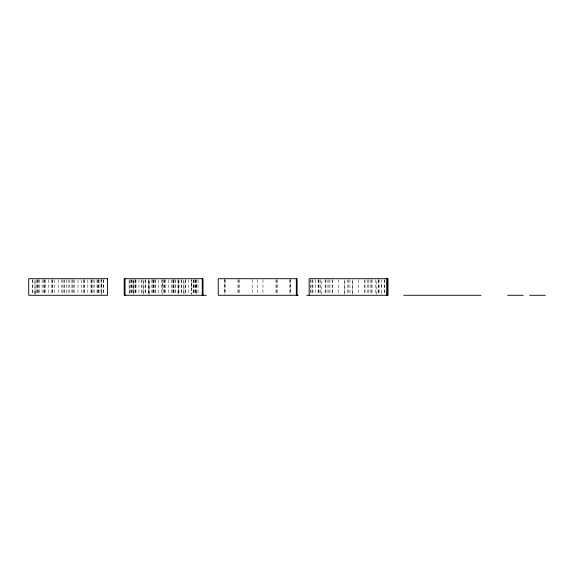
<?xml version="1.0" encoding="UTF-8"?>
<svg xmlns="http://www.w3.org/2000/svg" width="574" height="574" viewBox="0 0 574 574"><rect width="100%" height="100%" fill="white"/><g stroke="black" fill="none" stroke-linecap="round" stroke-linejoin="round"><path stroke-width="0.43" stroke-dasharray="2.87 2.15" d="M34.992 291.14L34.992 294.455L34.992 279.588L35.057 294.247M101.254 293.902L101.254 292.525M101.254 287L101.254 284.238M133.19 294.247L133.19 279.753M143.249 294.247L143.249 279.753M148.2 294.247L148.2 279.753M148.982 279.753L148.982 294.247M149.262 294.247L149.262 279.753M152.218 279.753L152.218 294.247M162.643 287L162.643 279.753L162.643 294.247M172.178 279.753L172.178 294.247M177.954 279.753L177.954 294.247M178.234 294.247L178.234 279.753M179.016 279.753L179.016 294.247M183.967 294.247L183.967 279.753M191.35 287L191.35 279.753L191.429 294.247L191.293 279.753M196.738 293.902L196.738 292.525M196.738 287L196.738 284.238M320.651 279.753L320.651 294.247M321.533 294.247L321.533 279.753M327.051 279.753L327.051 294.247M344.658 294.247L344.658 279.753M352.508 294.247L352.508 279.753M367.231 279.753L367.231 294.247M376.515 294.247L376.515 279.753M381.71 293.902L381.71 292.525M381.71 287L381.71 284.238M384.53 279.753L384.53 294.247M384.243 279.753L384.243 294.247M381.703 279.753L381.71 294.247M379.034 279.753L379.034 294.247M378.826 279.753L378.826 294.247M378.151 279.753L378.151 294.247M375.633 279.753L375.633 294.247M372.06 279.753L372.06 294.247M371.464 279.753L371.464 294.247M370.115 279.753L370.115 294.247M368.293 279.753L368.293 294.247M365.028 279.753L365.028 294.247M364.533 279.753L364.533 294.247M358.434 279.753L358.434 294.247M352.35 279.753L352.35 294.247M349.968 279.753L349.968 294.247M348.583 279.753L348.583 294.247M347.191 279.753L347.191 294.247M344.816 279.753L344.816 294.247M338.725 279.753L338.725 294.247M332.633 279.753L332.633 294.247M332.138 279.753L332.138 294.247M329.935 279.753L329.935 294.247M328.873 279.753L328.873 294.247M325.702 279.753L325.702 294.247M325.106 279.753L325.106 294.247M319.015 279.753L319.015 294.247M318.34 279.753L318.34 294.247M318.132 279.753L318.132 294.247M315.456 279.753L315.456 294.247M312.923 279.753L312.923 294.247M312.636 279.753L312.636 294.247M311.036 279.753L311.036 294.247M310.319 279.753L310.319 294.247M290.788 278.72L290.788 294.412M290.724 279.753L290.724 294.247M289.561 279.753L289.561 294.247M277.371 279.753L277.371 294.247M276.596 279.753L276.596 294.247M275.972 279.753L275.972 294.247M262.992 279.753L262.992 294.247M257.661 279.753L257.661 294.247M252.338 279.753L252.338 294.247M239.351 279.753L239.351 294.247M238.727 279.753L238.727 294.247M237.945 279.753L237.945 294.247M225.769 279.753L225.769 294.247M224.599 279.753L224.599 294.247M224.534 278.72L224.534 294.412M198.023 279.753L198.044 294.247M196.731 279.753L196.731 294.247M195.999 279.753L195.999 294.247M195.648 279.753L195.648 294.247M195.06 279.753L195.06 294.247M194.026 279.753L194.026 294.247M193.488 279.753L193.488 294.247M193.18 279.753L193.18 294.247M188.25 279.753L188.25 294.247M185.546 279.753L185.546 294.247M185.201 279.753L185.201 294.247M183.321 279.753L183.321 294.247M181.764 279.753L181.764 294.247M181.441 279.753L181.441 294.247M178.392 279.753L178.392 294.247M175.35 279.753L175.35 294.247M174.998 279.753L174.998 294.247M173.75 279.753L173.75 294.247M173.463 279.753L173.463 294.247M173.233 279.753L173.233 294.247M171.583 279.753L171.583 294.247M168.534 279.753L168.534 294.247M165.491 279.753L165.491 294.247M164.623 279.753L164.623 294.247M164.58 279.753L164.58 294.247M163.612 279.753L163.612 294.247M161.725 279.753L161.725 294.247M158.682 279.753L158.682 294.247M155.633 279.753L155.633 294.247M155.037 279.753L155.037 294.247M153.983 279.753L153.983 294.247M153.753 279.753L153.753 294.247M153.466 279.753L153.466 294.247M151.873 279.753L151.873 294.247M148.824 279.753L148.824 294.247M145.782 279.753L145.782 294.247M145.459 279.753L145.459 294.247M143.895 279.753L143.895 294.247M142.015 279.753L142.015 294.247M141.67 279.753L141.67 294.247M138.965 279.753L138.965 294.247M135.923 279.753L135.923 294.247M135.866 279.753L135.866 294.247M135.787 279.753L135.787 294.247M134.043 279.753L134.043 294.247M133.728 279.753L133.728 294.247M132.156 279.753L132.156 294.247M131.575 279.753L131.575 294.247M131.216 279.753L131.216 294.247M130.485 279.753L130.485 294.247M103.786 279.753L103.786 294.247M103.435 279.753L103.435 294.247M101.254 278.72L101.254 294.412M101.239 279.753L101.239 294.247M99.998 279.753L99.998 294.247M98.577 279.753L98.577 294.247M98.362 279.753L98.362 294.247M97.688 279.753L97.688 294.247M97.049 279.753L97.049 294.247M94.143 279.753L94.143 294.247M93.045 279.753L93.045 294.247M91.948 279.753L91.948 294.247M91.603 279.753L91.603 294.247M91.001 279.753L91.001 294.247M87.836 279.753L87.836 294.247M84.572 279.753L84.572 294.247M84.069 279.753L84.069 294.247M83.725 279.753L83.725 294.247M81.53 279.753L81.551 294.247M77.978 279.753L77.978 294.247M74.426 279.753L74.426 294.247M73.357 279.753L73.357 294.247M72.231 279.753L72.231 294.247M71.886 279.753L71.886 294.247M69.511 279.753L69.511 294.247M68.127 279.753L68.127 294.247M66.735 279.753L66.735 294.247M64.36 279.753L64.36 294.247M64.015 279.753L64.015 294.247M62.889 279.753L62.889 294.247M61.82 279.753L61.82 294.247M58.268 279.753L58.268 294.247M54.695 279.753L54.695 294.247M52.521 279.753L52.521 294.247M52.177 279.753L52.177 294.247M51.682 279.753L51.682 294.247M48.41 279.753L48.41 294.247M45.246 279.753L45.246 294.247M44.65 279.753L44.65 294.247M44.298 279.753L44.298 294.247M43.201 279.753L43.201 294.247M42.11 279.753L42.11 294.247M39.197 279.753L39.197 294.247M38.558 279.753L38.558 294.247M37.884 279.753L37.884 294.247M37.669 279.753L37.669 294.247M36.248 279.753L36.248 294.247M32.811 279.753L32.811 294.247M32.467 279.753L32.467 294.247M129.172 279.753L129.193 294.247L129.114 279.753"/><path stroke-width="0.86" d="M206.324 295.28L124.185 295.28L124.185 278.72L203.031 278.72L203.031 295.28M298.329 295.28L218.235 295.28L218.235 278.72L297.088 278.72L297.088 295.28M306.674 295.28L388.002 295.28L388.002 278.72L309.156 278.72L309.156 295.28M403.723 295.28L481.026 295.28M507.653 295.28L523.215 295.28M529.737 295.28L545.3 295.28M387.235 278.72L387.235 295.28M386.847 278.72L386.847 295.28M296.313 278.72L296.313 295.28M202.256 278.72L202.256 295.28M125.032 278.72L125.032 295.28M107.546 278.72L28.7 278.72L28.7 295.28L107.546 295.28L107.546 278.72"/></g></svg>
